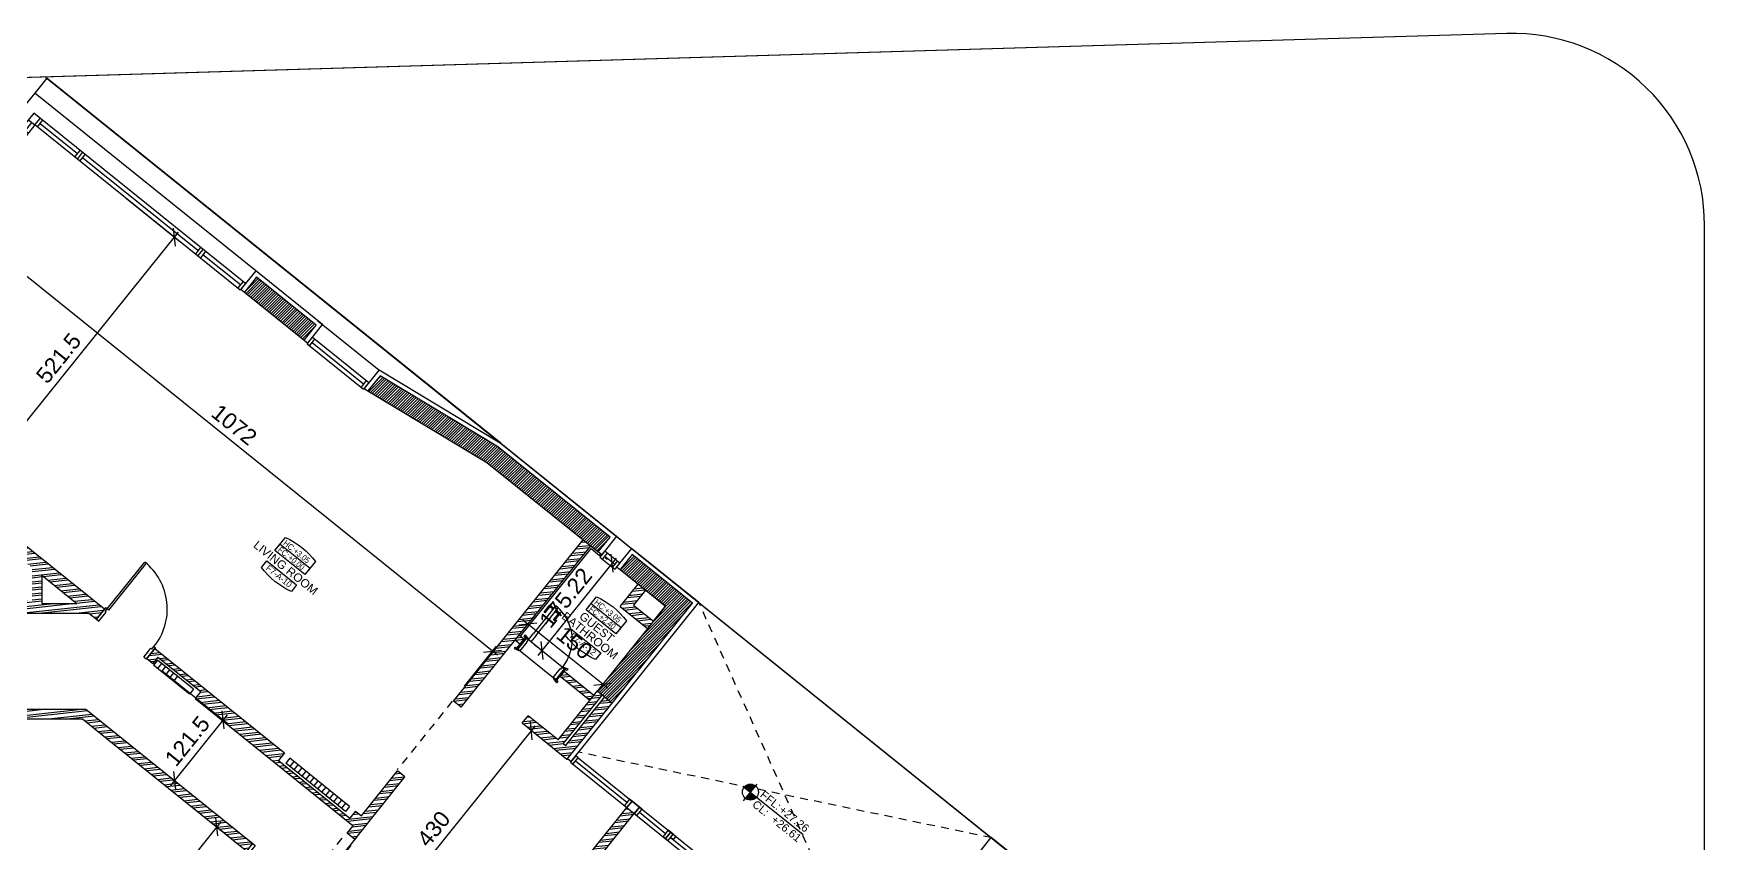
# Model space of a CAD drawing. Header units: metres. Extents: x 0 to 44.4, y -5.9 to 58.5.
# Drawn here: x 15.81 to 41.91, y 45.8 to 58.45 of the extents above; entities that cross this region are included whole.
import ezdxf
from ezdxf.enums import TextEntityAlignment as Align

# ---------------------------------------------------------------- set-up
doc = ezdxf.new("R2010")
doc.units = ezdxf.units.M
doc.header["$MEASUREMENT"] = 0
doc.header["$PDMODE"] = 3
doc.header["$PDSIZE"] = 0.3
doc.linetypes.add('HIDDEN2', pattern=[0.1875, 0.125, -0.0625])
doc.layers.get('0').update_dxf_attribs({"linetype": 'CONTINUOUS'})
doc.layers.get('DEFPOINTS').update_dxf_attribs({"linetype": 'CONTINUOUS'})
for name, color, linetype in [('04', 4, 'CONTINUOUS'), ('A-ALU', 9, 'CONTINUOUS'), ('A-ANNO-IDTAG', 7, 'CONTINUOUS'), ('A-ANNO-LEVL', 3, 'CONTINUOUS'), ('a-dim', 3, 'CONTINUOUS'), ('A-DOORS', 1, 'CONTINUOUS'), ('A-HATCH-CONC', 8, 'CONTINUOUS'), ('A-HATCH-WALL', 8, 'CONTINUOUS'), ('A-PORTE', 1, 'CONTINUOUS'), ('A-PROJ1H', 8, 'HIDDEN2'), ('A-PROJECTION', 8, 'CONTINUOUS'), ('A-REVETEMENT', 1, 'CONTINUOUS'), ('A-SECT-TILE', 12, 'CONTINUOUS'), ('A-WALL', 4, 'CONTINUOUS'), ('Parcelle$0$N-PLOT', 5, 'CONTINUOUS'), ('S-2ND-3RD-4-5-6TH$0$N-PLOT', 5, 'CONTINUOUS'), ('S-7TH$0$A-SHAFT 7-8', 8, 'CONTINUOUS'), ('S-7TH$0$A-STR 7-8TH', 2, 'CONTINUOUS'), ('S-7TH$0$N-PLOT', 5, 'CONTINUOUS')]:
    doc.layers.add(name, color=color, linetype=linetype)
doc.styles.add('A100-STEXT', font='ARIAL.TTF', dxfattribs={"height": 0.25})
doc.styles.add('BLOCK', font='ARIAL.TTF', dxfattribs={"width": 0.8, "height": 0.25})
doc.dimstyles.new('dim-law', dxfattribs={"dimtxt": 0.25, "dimasz": 0.2, "dimexe": 0.1, "dimexo": 0.3, "dimgap": 0.1, "dimtad": 1, "dimlfac": 100, "dimdsep": 46, "dimtxsty": 'A100-STEXT', "dimblk1": 'OBLIQUE', "dimblk2": 'OBLIQUE', "dimsah": 1, "dimcen": -0.05, "dimdle": 0.1, "dimclrd": 15, "dimclre": 15, "dimclrt": 256, "dimadec": 0, "dimazin": 0, "dimtfac": 0.28, "dimtix": 1, "dimtmove": 2, "dimatfit": 3, "dimldrblk": 'OBLIQUE', "dimfxl": 0, "dimtolj": 1, "dimarcsym": 0})
pattern_1 = [(6.1937, (20.52965, 44.18195), (-0.0101147, 0.09320276), []), (6.1937, (20.56409, 44.15425), (-0.0101147, 0.09320276), [])]

# ---------------------------------------------------------------- blocks, each defined once
blk = doc.blocks.new('LVTAG_P')
for p, q in [((-0.00301, 0), (0.02113, 0)), ((0, 0.00314), (0, -0.00353))]:
    blk.add_line(p, q)
at = {"const_width": 0.0025}
for points in [[(0, 0.00125, 0.414214), (-0.00125, 0, 1)], [(0, -0.00125, 0.414214), (0.00125, 0, 1)]]:
    blk.add_lwpolyline(points, format="xyb", dxfattribs=at)
blk.add_circle((0, 0), 0.0025)
at = {"style": 'BLOCK'}
for s, p in [('FFL:', (0.00297, 0.00076)), ('CL:', (0.00294, -0.00312))]:
    blk.add_text(s, height=0.0025, dxfattribs=at).set_placement(p)
for p in [(0.01054, 0.00076), (0.01054, -0.00313)]:
    blk.add_attdef('+00.00', p, '', height=0.0025, dxfattribs=at)
blk = doc.blocks.new('IDTAG')
at = {"color": 7}
blk.add_line((-0.008, -0.0055), (0.008, -0.0055), dxfattribs=at)
for points in [[(-0.008, 0), (-0.008, 0.007, -0.128676), (0.008, 0.007), (0.008, 0)], [(0.008, -0.0055), (0.008, -0.009, -0.128676), (-0.008, -0.009), (-0.008, -0.0055)]]:
    blk.add_lwpolyline(points, format="xyb", dxfattribs=at)
blk.add_lwpolyline([(-0.008, 0.0035), (0.008, 0.0035), (0.008, 0), (-0.008, 0)], close=True, dxfattribs=at)
at = {"color": 7, "style": 'BLOCK', "width": 0.8}
for s, p in [('FC:', (-0.00719, 0.0005)), ('HC:', (-0.00716, 0.00404))]:
    blk.add_text(s, height=0.0025, dxfattribs=at).set_placement(p)
for p in [(-0.00181, 0.00405), (-0.00181, 0.00049)]:
    blk.add_attdef('+0.000', p, '', height=0.0025, dxfattribs=at)
at = {"color": 7, "style": 'BLOCK'}
for tag, height, p in [('NAME', 0.0035, (0, -0.00275)), ('ROOM', 0.0025, (0, -0.00725))]:
    blk.add_attdef(tag, text='', height=height, dxfattribs=at).set_placement(p, align=Align.MIDDLE)
blk = doc.blocks.new('IDTAG_2')
at = {"color": 7}
blk.add_line((-0.4, -0.141), (0.4, -0.141), dxfattribs=at)
for points in [[(-0.4, 0.366), (-0.4, 0.716, -0.128676), (0.4, 0.716), (0.4, 0.366)], [(0.4, -0.141), (0.4, -0.316, -0.128676), (-0.4, -0.316), (-0.4, -0.141)]]:
    blk.add_lwpolyline(points, format="xyb", dxfattribs=at)
blk.add_lwpolyline([(-0.4, 0.541), (0.4, 0.541), (0.4, 0.366), (-0.4, 0.366)], close=True, dxfattribs=at)
at = {"color": 7, "style": 'BLOCK', "width": 0.8}
for s, p in [('FC:', (-0.36, 0.391)), ('HC:', (-0.358, 0.568))]:
    blk.add_text(s, height=0.125, dxfattribs=at).set_placement(p)
for p in [(-0.09, 0.568), (-0.09, 0.39)]:
    blk.add_attdef('+0.000', p, '', height=0.125, dxfattribs=at)
at = {"color": 7, "style": 'BLOCK'}
for tag, height, p in [('NAME', 0.175, (0, 0.228)), ('NAME', 0.175, (0, 0)), ('ROOM', 0.125, (0, -0.228))]:
    blk.add_attdef(tag, text='', height=height, dxfattribs=at).set_placement(p, align=Align.MIDDLE)
blk = doc.blocks.new('A$C27EE2B71')
at = {"layer": 'A-ALU'}
for p, q in [((15.596, 56.94), (15.697, 56.858)), ((15.627, 56.979), (15.729, 56.897)), ((15.731, 57.107), (15.832, 57.026)), ((15.871, 56.995), (15.952, 57.096)), ((16.455, 56.525), (16.537, 56.626)), ((16.494, 56.493), (16.576, 56.595)), ((16.533, 56.462), (16.615, 56.563)), ((18.419, 55.113), (18.337, 55.011)), ((18.376, 54.98), (18.458, 55.081)), ((18.497, 55.05), (18.415, 54.949)), ((19.081, 54.58), (19, 54.479)), ((19.12, 54.548), (19.039, 54.447)), ((37.152, 40.047), (37.071, 39.946)), ((37.191, 40.015), (37.11, 39.914)), ((37.776, 39.545), (37.694, 39.444)), ((37.733, 39.413), (37.815, 39.514)), ((37.854, 39.483), (37.772, 39.382)), ((39.576, 37.931), (39.658, 38.032)), ((39.615, 37.899), (39.697, 38.001)), ((39.654, 37.868), (39.736, 37.969)), ((40.239, 37.398), (40.32, 37.499)), ((40.379, 37.285), (40.278, 37.367)), ((40.276, 37.157), (40.174, 37.238))]:
    blk.add_line(p, q, dxfattribs=at)
for points in [[(19.12, 54.548), (15.812, 57.209), (15.596, 56.94)], [(15.781, 57.067), (15.678, 56.938)], [(19.039, 54.447), (15.832, 57.026), (15.697, 56.858)], [(15.832, 57.026), (15.913, 57.127)], [(16.496, 56.575), (15.912, 57.045)], [(18.378, 55.062), (16.574, 56.513)], [(19.04, 54.529), (18.456, 54.999)], [(37.071, 39.946), (40.278, 37.367), (40.143, 37.199)], [(37.151, 39.965), (37.735, 39.495)], [(37.152, 40.047), (40.46, 37.386), (40.244, 37.118), (40.143, 37.199)], [(37.813, 39.432), (39.617, 37.981)], [(39.695, 37.919), (40.279, 37.449)], [(40.328, 37.326), (40.225, 37.197)], [(40.278, 37.367), (40.359, 37.468)]]:
    blk.add_lwpolyline(points, dxfattribs=at)
blk = doc.blocks.new('A$C087916A9')
at = {"layer": 'A-ALU'}
for p, q in [((20.083, 53.607), (20.164, 53.709)), ((20.122, 53.576), (20.203, 53.677)), ((24.733, 50.374), (24.652, 50.273)), ((24.733, 50.374), (24.967, 50.186)), ((24.652, 50.273), (24.886, 50.085)), ((24.772, 50.343), (24.691, 50.242)), ((24.732, 50.292), (24.887, 50.167)), ((24.928, 50.218), (24.847, 50.116)), ((24.967, 50.186), (24.886, 50.085)), ((24.195, 47.073), (28.762, 43.4)), ((24.275, 47.092), (25.078, 46.447)), ((24.316, 47.143), (28.804, 43.533)), ((25.273, 46.29), (25.682, 45.961)), ((25.76, 45.898), (26.5, 45.303))]:
    blk.add_line(p, q, dxfattribs=at)
for points in [[(20.083, 53.607), (20.963, 52.899)], [(20.163, 53.627), (20.965, 52.981)], [(20.164, 53.709), (21.045, 53.001)], [(21.006, 53.032), (20.924, 52.931)], [(21.045, 53.001), (20.963, 52.899)], [(25.8, 45.949), (25.839, 45.918), (25.799, 45.867), (25.76, 45.898), (25.8, 45.949)]]:
    blk.add_lwpolyline(points, dxfattribs=at)
for points in [[(24.195, 47.073), (24.234, 47.041), (24.316, 47.143), (24.277, 47.174)], [(25.037, 46.396), (25.076, 46.365), (25.157, 46.466), (25.119, 46.497)], [(25.193, 46.271), (25.232, 46.239), (25.313, 46.341), (25.274, 46.372)], [(25.641, 45.91), (25.68, 45.879), (25.761, 45.98), (25.722, 46.012)], [(25.68, 45.879), (25.719, 45.848), (25.8, 45.949), (25.761, 45.98)]]:
    blk.add_lwpolyline(points, close=True, dxfattribs=at)
blk.add_blockref('A$C27EE2B71', (0, 0), dxfattribs=at)
blk = doc.blocks.new('P100E23D')
at = {"layer": 'A-PORTE'}
for p, q in [((0, 0), (0, -0.05)), ((0.23, 0), (0, 0)), ((0.23, -0.03), (0.23, 0)), ((0, -0.05), (0.18, -0.05)), ((0.18, -0.03), (0.23, -0.03)), ((0.18, -0.05), (0.18, -0.03)), ((0.23, -0.06), (0.23, -0.02)), ((0.23, -0.03), (1.17, -0.03)), ((1.17, -0.06), (0.23, -0.06)), ((0, -1), (0, -0.95)), ((0, -0.95), (0.18, -0.95)), ((0.23, -1), (0, -1)), ((0.18, -0.95), (0.18, -0.97)), ((0.18, -0.97), (0.23, -0.97)), ((0.23, -0.97), (0.23, -1))]:
    blk.add_line(p, q, dxfattribs=at)
blk.add_arc((0.23, -0.03), 0.94, 270, 0, dxfattribs=at)
blk = doc.blocks.new('A$C3DEF75EA')
at = {"layer": 'A-DOORS'}
for p, q in [((-0.167, 0.63), (-0.193, 0.63)), ((-0.193, 0.625), (-0.193, 0.63)), ((-0.193, 0.61), (-0.193, 0.615)), ((-0.167, 0.61), (-0.193, 0.61)), ((-0.19, 0.63), (-0.19, 0.644)), ((-0.19, 0.49), (-0.19, 0.61)), ((-0.17, 0.645), (-0.189, 0.645)), ((-0.17, 0.63), (-0.17, 0.644)), ((-0.17, 0.49), (-0.17, 0.61)), ((-0.167, 0.627), (-0.167, 0.63)), ((-0.12, 0.627), (-0.167, 0.627)), ((-0.167, 0.61), (-0.167, 0.612)), ((-0.12, 0.612), (-0.167, 0.612)), ((-0.12, 0.602), (-0.12, 0.638)), ((-0.11, 0.64), (-0.118, 0.64)), ((-0.11, 0.6), (-0.118, 0.6)), ((-0.11, 0.68), (-0.06, 0.68)), ((-0.11, 0.56), (-0.11, 0.68)), ((-0.11, 0.6), (-0.11, 0.64)), ((-0.11, 0.12), (-0.11, 0.56)), ((-0.06, 0.68), (-0.06, 0.56)), ((-0.06, 0.64), (-0.052, 0.64)), ((-0.06, 0.6), (-0.06, 0.64)), ((-0.06, 0.6), (-0.052, 0.6)), ((-0.06, 0.56), (-0.06, 0.12)), ((-0.05, 0.602), (-0.05, 0.638)), ((-0.05, 0.627), (-0.003, 0.627)), ((-0.05, 0.612), (-0.003, 0.612)), ((-0.003, 0.63), (0.023, 0.63)), ((-0.003, 0.627), (-0.003, 0.63)), ((-0.003, 0.61), (-0.003, 0.612)), ((-0.003, 0.61), (0.023, 0.61)), ((0, 0.645), (0.019, 0.645)), ((0, 0.63), (0, 0.644)), ((0, 0.49), (0, 0.61)), ((0.02, 0.63), (0.02, 0.644)), ((0.02, 0.49), (0.02, 0.61)), ((0.023, 0.625), (0.023, 0.63)), ((0.023, 0.61), (0.023, 0.615)), ((-0.17, 0.49), (-0.189, 0.49)), ((-0.11, 0.483), (-0.11, 0.36)), ((-0.06, 0.483), (-0.06, 0.36)), ((0, 0.49), (0.019, 0.49)), ((-0.809, 0), (-0.781, 0.009)), ((-0.809, 0.009), (-0.781, 0)), ((-0.11, 0.12), (-0.11, 0)), ((-0.06, 0), (-0.06, 0.12)), ((0.009, 0), (-0.019, 0.009)), ((0.009, 0.009), (-0.019, 0)), ((-0.809, -0.215), (-0.781, -0.224)), ((-0.809, -0.224), (-0.781, -0.215)), ((-0.11, 0), (-0.06, 0)), ((0.009, -0.215), (-0.019, -0.224)), ((0.009, -0.224), (-0.019, -0.215))]:
    blk.add_line(p, q, dxfattribs=at)
at = {"layer": 'A-DOORS', "color": 8}
for p, q in [((-0.74, 0), (-0.06, 0)), ((-0.07, -0.215), (-0.73, -0.215))]:
    blk.add_line(p, q, dxfattribs=at)
at = {"layer": 'A-DOORS'}
for points in [[(-0.81, 0), (-0.825, 0), (-0.825, 0.01), (-0.83, 0.01), (-0.83, 0.03), (-0.752, 0.01, -0.381769), (-0.75, 0.008), (-0.75, 0), (-0.78, 0), (-0.78, 0.01), (-0.81, 0.01), (-0.81, 0)], [(0.01, 0), (0.025, 0), (0.025, 0.01), (0.03, 0.01), (0.03, 0.03), (-0.048, 0.01, 0.381769), (-0.05, 0.008), (-0.05, 0), (-0.02, 0), (-0.02, 0.01), (0.01, 0.01), (0.01, 0)], [(-0.81, -0.215), (-0.825, -0.215), (-0.825, -0.225), (-0.83, -0.225), (-0.83, -0.245), (-0.752, -0.225, 0.381769), (-0.75, -0.223), (-0.75, -0.215), (-0.78, -0.215), (-0.78, -0.225), (-0.81, -0.225), (-0.81, -0.215)], [(0.01, -0.215), (0.025, -0.215), (0.025, -0.225), (0.03, -0.225), (0.03, -0.245), (-0.048, -0.225, -0.381769), (-0.05, -0.223), (-0.05, -0.215), (-0.02, -0.215), (-0.02, -0.225), (0.01, -0.225), (0.01, -0.215)]]:
    blk.add_lwpolyline(points, format="xyb", dxfattribs=at)
for points in [[(-0.809, 0), (-0.781, 0), (-0.781, 0.009), (-0.809, 0.009)], [(0.009, 0), (-0.019, 0), (-0.019, 0.009), (0.009, 0.009)], [(-0.809, -0.215), (-0.781, -0.215), (-0.781, -0.224), (-0.809, -0.224)], [(0.009, -0.215), (-0.019, -0.215), (-0.019, -0.224), (0.009, -0.224)]]:
    blk.add_lwpolyline(points, close=True, dxfattribs=at)
for points in [[(-0.8, -0.215), (-0.8, 0), (-0.78, 0), (-0.78, -0.215), (-0.8, -0.215)], [(-0.73, -0.04), (-0.74, -0.04), (-0.74, 0), (-0.78, 0)], [(-0.78, 0), (-0.78, -0.215), (-0.73, -0.215), (-0.73, -0.04)], [(0, -0.215), (0, 0), (-0.02, 0), (-0.02, -0.215), (0, -0.215)], [(-0.07, -0.04), (-0.06, -0.04), (-0.06, 0), (-0.02, 0)], [(-0.02, 0), (-0.02, -0.215), (-0.07, -0.215), (-0.07, -0.04)]]:
    blk.add_lwpolyline(points, dxfattribs=at)
blk.add_arc((-0.06, 0), 0.68, 90.0254, 179.9746, dxfattribs=at)
for centre, major_axis, start_param, end_param in [((-0.201, 0.62), (0.00642, 0.00642), 4.914874, 6.080701), ((-0.189, 0.644), (-0.000354, 0.000354), -0.785398, 0.785398), ((-0.17, 0.644), (0.000354, 0.000354), 5.497787, 7.068583), ((-0.149, 0.62), (0.0138, 0.0138), 1.961403, 2.750986), ((-0.118, 0.638), (-0.00141, 0.00141), -0.785398, 0.785398), ((-0.118, 0.602), (0.00141, 0.00141), 2.356194, 3.926991), ((-0.052, 0.638), (0.00141, 0.00141), 5.497787, 7.068583), ((-0.052, 0.602), (-0.00141, 0.00141), 2.356194, 3.926991), ((-0.021, 0.62), (0.0138, 0.0138), 5.102996, 5.892578), ((0, 0.644), (-0.000354, 0.000354), -0.785398, 0.785398), ((0.019, 0.644), (0.000354, 0.000354), 5.497787, 7.068583), ((0.031, 0.62), (0.00642, 0.00642), 1.773281, 2.939108), ((-0.189, 0.49), (0.000354, 0.000354), 2.356194, 3.926991), ((-0.17, 0.49), (-0.000354, 0.000354), 2.356194, 3.926991), ((0, 0.49), (0.000354, 0.000354), 2.356194, 3.926991), ((0.019, 0.49), (-0.000354, 0.000354), 2.356194, 3.926991)]:
    blk.add_ellipse(centre, major_axis=major_axis, ratio=1, start_param=start_param, end_param=end_param, dxfattribs=at)
blk = doc.blocks.new('P90E19D')
at = {"layer": 'A-PORTE'}
for p, q in [((0, 0), (0.05, 0)), ((0, -0.19), (0, 0)), ((0.03, -0.19), (0, -0.19)), ((0.06, -0.19), (0.02, -0.19)), ((0.03, -0.14), (0.03, -0.19)), ((0.05, -0.14), (0.03, -0.14)), ((0.03, -0.19), (0.03, -1.04)), ((0.05, 0), (0.05, -0.14)), ((0.06, -1.039), (0.06, -0.19)), ((0.9, 0), (0.85, 0)), ((0.85, 0), (0.85, -0.14)), ((0.85, -0.14), (0.87, -0.14)), ((0.87, -0.14), (0.87, -0.19)), ((0.87, -0.19), (0.9, -0.19)), ((0.9, -0.19), (0.9, 0))]:
    blk.add_line(p, q, dxfattribs=at)
blk.add_arc((0.02, -0.19), 0.85, 270.6741, 360, dxfattribs=at)
blk = doc.blocks.new('_OBLIQUE')
at = {"color": 0, "linetype": 'ByBlock'}
blk.add_line((-0.5, -0.5), (0.5, 0.5), dxfattribs=at)
blk = doc.blocks.new('*D1037')
at = {"layer": 'a-dim', "color": 15, "lineweight": -2}
for p, q in [((20.858, 45.907), (20.486, 45.444)), ((22.953, 43.589), (20.471, 45.585)), ((23.184, 44.036), (22.812, 43.573))]:
    blk.add_line(p, q, dxfattribs=at)
at = {"layer": 'DEFPOINTS', "color": 0}
for p in [(21.046, 46.141), (20.549, 45.522), (23.372, 44.27)]:
    blk.add_point(p, dxfattribs=at)
at = {"layer": 'a-dim', "color": 15, "lineweight": -2, "xscale": 0.2, "yscale": 0.2, "zscale": 0.2}
for p, rotation in [((20.549, 45.522), 141.1937093703046), ((22.875, 43.651), 321.1937093703047)]:
    blk.add_blockref('_OBLIQUE', p, dxfattribs=dict(at, rotation=rotation))
at = {"layer": 'a-dim', "insert": (21.854, 44.764), "char_height": 0.25, "attachment_point": 5, "rotation": 321.1937, "style": 'A100-STEXT'}
blk.add_mtext('\\A1;298.5', dxfattribs=at)
blk = doc.blocks.new('*D1038')
at = {"layer": 'a-dim', "color": 15, "lineweight": -2}
for p, q in [((23.646, 47.643), (20.826, 44.136)), ((23.673, 47.493), (23.662, 47.502)), ((20.979, 44.142), (20.967, 44.151))]:
    blk.add_line(p, q, dxfattribs=at)
at = {"layer": 'DEFPOINTS', "color": 0}
for p in [(23.44, 47.681), (20.745, 44.33), (20.889, 44.214)]:
    blk.add_point(p, dxfattribs=at)
at = {"layer": 'a-dim', "color": 15, "lineweight": -2, "xscale": 0.2, "yscale": 0.2, "zscale": 0.2}
for p, rotation in [((23.584, 47.565), 51.19368577518379), ((20.889, 44.214), 231.1936857751838)]:
    blk.add_blockref('_OBLIQUE', p, dxfattribs=dict(at, rotation=rotation))
at = {"layer": 'a-dim', "insert": (22.059, 46.032), "char_height": 0.25, "attachment_point": 5, "rotation": 51.1937, "style": 'A100-STEXT'}
blk.add_mtext('\\A1;430', dxfattribs=at)
blk = doc.blocks.new('*D1039')
at = {"layer": 'a-dim', "color": 15, "lineweight": -2}
for p, q in [((14.184, 54.977), (14.687, 55.602)), ((23.056, 48.743), (14.546, 55.587)), ((22.538, 48.258), (23.04, 48.884))]:
    blk.add_line(p, q, dxfattribs=at)
at = {"layer": 'DEFPOINTS', "color": 0}
for p in [(14.624, 55.524), (13.996, 54.743), (22.35, 48.025)]:
    blk.add_point(p, dxfattribs=at)
at = {"layer": 'a-dim', "color": 15, "lineweight": -2, "xscale": 0.2, "yscale": 0.2, "zscale": 0.2}
for p, rotation in [((14.624, 55.524), 141.193709368005), ((22.978, 48.806), 321.1937093680051)]:
    blk.add_blockref('_OBLIQUE', p, dxfattribs=dict(at, rotation=rotation))
at = {"layer": 'a-dim', "insert": (18.944, 52.342), "char_height": 0.25, "attachment_point": 5, "rotation": 321.1937, "style": 'A100-STEXT'}
blk.add_mtext('\\A1;1072', dxfattribs=at)
blk = doc.blocks.new('*D1040')
at = {"layer": 'a-dim', "color": 15, "lineweight": -2}
for p, q in [((17.262, 55.876), (18.09, 55.21)), ((14.682, 51.131), (18.075, 55.35)), ((13.994, 51.812), (14.822, 51.146))]:
    blk.add_line(p, q, dxfattribs=at)
at = {"layer": 'DEFPOINTS', "color": 0}
for p in [(17.028, 56.064), (18.012, 55.272), (13.76, 52)]:
    blk.add_point(p, dxfattribs=at)
at = {"layer": 'a-dim', "color": 15, "lineweight": -2, "xscale": 0.2, "yscale": 0.2, "zscale": 0.2}
for p, rotation in [((18.012, 55.272), 51.19370936274749), ((14.744, 51.209), 231.1937093627475)]:
    blk.add_blockref('_OBLIQUE', p, dxfattribs=dict(at, rotation=rotation))
at = {"layer": 'a-dim', "insert": (16.201, 53.383), "char_height": 0.25, "attachment_point": 5, "rotation": 51.1937, "style": 'A100-STEXT'}
blk.add_mtext('\\A1;521.5', dxfattribs=at)
blk = doc.blocks.new('*D1060')
at = {"layer": 'a-dim', "color": 15, "lineweight": -2}
for p, q in [((18.735, 46.139), (16.269, 43.072)), ((18.906, 45.873), (18.594, 46.123)), ((16.565, 42.962), (16.254, 43.213))]:
    blk.add_line(p, q, dxfattribs=at)
at = {"layer": 'DEFPOINTS', "color": 0}
for p in [(19.14, 45.685), (16.332, 43.15), (16.799, 42.774)]:
    blk.add_point(p, dxfattribs=at)
at = {"layer": 'a-dim', "color": 15, "lineweight": -2, "xscale": 0.2, "yscale": 0.2, "zscale": 0.2}
for p, rotation in [((18.672, 46.061), 51.19370937274171), ((16.332, 43.15), 231.1937093727417)]:
    blk.add_blockref('_OBLIQUE', p, dxfattribs=dict(at, rotation=rotation))
at = {"layer": 'a-dim', "insert": (17.324, 44.748), "char_height": 0.25, "attachment_point": 5, "rotation": 51.1937, "style": 'A100-STEXT'}
blk.add_mtext('\\A1;373.5', dxfattribs=at)
blk = doc.blocks.new('*D1061')
at = {"layer": 'a-dim', "color": 15, "lineweight": -2}
for p, q in [((17.813, 48.503), (18.848, 47.671)), ((18.833, 47.811), (17.946, 46.709)), ((17.052, 47.556), (18.087, 46.724))]:
    blk.add_line(p, q, dxfattribs=at)
at = {"layer": 'DEFPOINTS', "color": 0}
for p in [(17.579, 48.691), (16.818, 47.744), (18.009, 46.787)]:
    blk.add_point(p, dxfattribs=at)
at = {"layer": 'a-dim', "color": 15, "lineweight": -2, "xscale": 0.2, "yscale": 0.2, "zscale": 0.2}
for p, rotation in [((18.77, 47.734), 51.19370936543212), ((18.009, 46.787), 231.1937093654321)]:
    blk.add_blockref('_OBLIQUE', p, dxfattribs=dict(at, rotation=rotation))
at = {"layer": 'a-dim', "insert": (18.212, 47.403), "char_height": 0.25, "attachment_point": 5, "rotation": 51.1937, "style": 'A100-STEXT'}
blk.add_mtext('\\A1;121.5', dxfattribs=at)
blk = doc.blocks.new('*D1063')
at = {"layer": 'a-dim', "color": 15, "lineweight": -2}
for p, q in [((23.634, 49.359), (23.593, 49.307)), ((24.777, 48.227), (23.452, 49.292)), ((24.803, 48.419), (24.762, 48.367))]:
    blk.add_line(p, q, dxfattribs=at)
at = {"layer": 'DEFPOINTS', "color": 0}
for p in [(23.446, 49.125), (23.53, 49.23), (24.615, 48.185)]:
    blk.add_point(p, dxfattribs=at)
at = {"layer": 'a-dim', "color": 15, "lineweight": -2, "xscale": 0.2, "yscale": 0.2, "zscale": 0.2}
for p, rotation in [((23.53, 49.23), 141.1937093654656), ((24.699, 48.29), 321.1937093654656)]:
    blk.add_blockref('_OBLIQUE', p, dxfattribs=dict(at, rotation=rotation))
at = {"layer": 'a-dim', "insert": (24.257, 48.937), "char_height": 0.25, "attachment_point": 5, "rotation": 321.1937, "style": 'A100-STEXT'}
blk.add_mtext('\\A1;150', dxfattribs=at)
blk = doc.blocks.new('*D1064')
at = {"layer": 'a-dim', "color": 15, "lineweight": -2}
for p, q in [((24.91, 50.258), (23.686, 48.737)), ((24.738, 50.268), (24.769, 50.243)), ((23.64, 48.903), (23.671, 48.878))]:
    blk.add_line(p, q, dxfattribs=at)
at = {"layer": 'DEFPOINTS', "color": 0}
for p in [(24.971, 50.08), (23.749, 48.815), (23.873, 48.715)]:
    blk.add_point(p, dxfattribs=at)
at = {"layer": 'a-dim', "color": 15, "lineweight": -2, "xscale": 0.2, "yscale": 0.2, "zscale": 0.2}
for p, rotation in [((24.847, 50.18), 51.19370937127231), ((23.749, 48.815), 231.1937093712723)]:
    blk.add_blockref('_OBLIQUE', p, dxfattribs=dict(at, rotation=rotation))
at = {"layer": 'a-dim', "insert": (24.121, 49.64), "char_height": 0.25, "attachment_point": 5, "rotation": 51.1937, "style": 'A100-STEXT'}
blk.add_mtext('\\A1;175.22', dxfattribs=at)

msp = doc.modelspace()

# ---------------------------------------------------------------- hatches: boundary and pattern name
at = {"layer": 'A-HATCH-CONC', "ltscale": 4}
h = msp.add_hatch(dxfattribs=at)
h.set_pattern_fill('ANSI31', color=256, scale=0.25, style=0)
h.paths.add_polyline_path([(19.29062, 54.64879), (19.10261, 54.41501), (20.03774, 53.66299), (20.22574, 53.89677)])
h = msp.add_hatch(dxfattribs=at)
h.set_pattern_fill('ANSI31', color=256, scale=0.25, style=0)
h.paths.add_polyline_path([(23.06697, 51.99683), (21.22099, 53.10781), (21.03165, 52.87237), (22.89113, 51.75326), (24.62861, 50.35597), (24.81662, 50.58975)])
h = msp.add_hatch(dxfattribs=at)
h.set_pattern_fill('ANSI31', color=256, scale=0.25, style=0)
h.paths.add_polyline_path([(26.10242, 49.55572), (25.1595, 50.31401), (24.97149, 50.08023), (25.68063, 49.50994), (25.49262, 49.27616), (24.61526, 48.18518), (24.84904, 47.99718)])
at = {"layer": 'A-HATCH-WALL'}
h = msp.add_hatch(dxfattribs=at)
h.set_pattern_fill('ANSI32', color=256, scale=0.25, style=0)
h.set_pattern_definition(pattern_1)
h.paths.add_polyline_path([(19.23364, 45.80167), (16.62443, 47.9), (15.41728, 47.9), (15.37837, 47.9), (15.37837, 47.75), (15.43621, 47.75), (16.5716, 47.75), (16.95769, 47.43951), (19.13964, 45.68478)])
h.paths.add_polyline_path([(16.91601, 49.46207), (13.75997, 52.00016), (13.67223, 51.89107), (12.55787, 52.78723), (12.64561, 52.89633), (12.5521, 52.97153), (12.65237, 53.09621), (12.41859, 53.28422), (12.27044, 53.1), (11.9089, 53.1), (11.9089, 51.205), (12.0589, 51.205), (12.0589, 52.03389), (13.3989, 52.03389), (15.78753, 50.11294), (15.78753, 49.6), (14.20753, 49.6), (14.20753, 50.275), (14.08753, 50.275), (14.08753, 49.6), (12.0589, 49.6), (12.0589, 50.405), (11.9089, 50.405), (11.9089, 49.55), (9.97837, 49.55), (9.97837, 51.75), (10.57837, 51.75), (10.57837, 51.9), (9.82837, 51.9), (9.82837, 49.55), (9.67837, 49.55), (9.67837, 49.4), (14.22837, 49.4), (14.22837, 49.1), (14.37837, 49.1), (14.37837, 49.4), (16.67405, 49.4), (16.79068, 49.30624)])
h.paths.add_polyline_path([(16.48753, 49.55), (15.93753, 49.55), (15.93753, 49.99231)], flags=16)
h.paths.add_polyline_path([(13.21237, 52.18389), (12.0589, 52.18389), (12.0589, 52.9), (12.30208, 52.9), (12.44147, 53.07333), (12.48044, 53.04199), (12.34883, 52.87835)], flags=16)
h = msp.add_hatch(dxfattribs=at)
h.set_pattern_fill('ANSI32', color=256, scale=0.25, style=0)
h.set_pattern_definition(pattern_1)
h.paths.add_polyline_path([(22.67959, 42.4273), (22.5627, 42.52131), (22.35589, 42.26415), (22.35589, 42.26415), (22.27514, 42.16374), (22.39203, 42.06973)])
h.paths.add_polyline_path([(22.69213, 42.44289), (22.57523, 42.53689), (22.5627, 42.52131), (22.67959, 42.4273)])
h.paths.add_polyline_path([(22.39203, 42.06973), (22.27514, 42.16374), (22.23713, 42.11646), (22.35402, 42.02246)])
h.paths.add_polyline_path([(22.78613, 42.55978), (22.43546, 42.84179), (23.50083, 44.16655), (23.38394, 44.26055), (22.38124, 43.01372), (22.22456, 42.8189), (22.22456, 42.8189), (22.57523, 42.53689), (22.69213, 42.44289)])
h.paths.add_polyline_path([(22.38124, 43.01372), (22.28772, 43.08892), (22.19999, 42.97982), (21.80291, 43.29915), (21.73397, 43.21343), (22.22456, 42.8189)])
h.paths.add_polyline_path([(21.60976, 43.63414), (20.04343, 44.89379), (20.26277, 45.16653), (20.14588, 45.26053), (20.05188, 45.14364), (19.93499, 45.23765), (19.84098, 45.12076), (19.95787, 45.02675), (19.7072, 44.71505), (19.82409, 44.62104), (19.88676, 44.69897), (21.17255, 43.66493), (20.53049, 42.86655), (20.61968, 42.7381), (21.28944, 43.57093), (21.73397, 43.21343), (21.80291, 43.29915), (21.52202, 43.52504)])
h.paths.add_polyline_path([(20.61968, 42.7381), (20.53049, 42.86655), (20.01318, 42.22328), (20.13007, 42.12928), (20.34941, 42.40202), (20.42774, 42.49943)])
h.paths.add_polyline_path([(19.26007, 43.9197), (19.14318, 44.0137), (18.61049, 43.35132), (18.72738, 43.25732)])
h.paths.add_polyline_path([(21.79, 41.32112), (21.67311, 41.41512), (21.41586, 41.09524), (21.53275, 41.00124)])
h.paths.add_polyline_path([(25.19289, 46.27057), (25.076, 46.36458), (24.01063, 45.03982), (24.12752, 44.94581)])
h.paths.add_polyline_path([(24.84904, 47.99718), (24.73215, 48.09118), (24.11799, 47.3275), (24.07903, 47.35883), (24.69318, 48.12252), (24.61526, 48.18518), (24.0011, 47.4215), (23.53354, 47.79751), (23.43954, 47.68062), (24.14088, 47.1166)])
h.paths.add_polyline_path([(25.49262, 49.27616), (25.18091, 49.52684), (25.36892, 49.76062), (25.25203, 49.85462), (24.97002, 49.50395), (25.39862, 49.15927)])
h.paths.add_polyline_path([(24.51172, 50.44998), (24.39483, 50.54398), (22.37063, 48.02694), (22.48752, 47.93294), (22.73819, 48.24464), (22.8322, 48.36153)])
h = msp.add_hatch(dxfattribs=at)
h.set_pattern_fill('ANSI32', color=256, scale=0.25, style=0)
h.set_pattern_definition(pattern_1)
h.paths.add_polyline_path([(19.73079, 47.2177), (17.70469, 48.84709), (17.57935, 48.69124), (17.67287, 48.61603), (17.75119, 48.71342), (18.42136, 48.17447), (18.33362, 48.06537), (20.8039, 46.07877), (20.7099, 45.96188), (20.82679, 45.86787), (21.61015, 46.84196), (21.49326, 46.93596), (20.92924, 46.23462), (20.83573, 46.30982), (20.74799, 46.20073), (19.63364, 47.09689)])
h = msp.add_hatch(dxfattribs=at)
h.set_pattern_fill('ANSI32', color=256, scale=0.25, style=0)
h.set_pattern_definition(pattern_1)
h.paths.add_polyline_path([(24.56219, 48.1192), (24.09463, 48.49522), (24.03196, 48.41729), (24.49953, 48.04128)])
h.paths.add_polyline_path([(23.47122, 48.99657), (23.39329, 49.05924), (23.33062, 48.98131), (23.40855, 48.91864)])

# ---------------------------------------------------------------- linework, layer by layer
at = {"layer": '04', "color": 11}
for p, q in [((17.7456, 48.66658), (17.68293, 48.58866)), ((18.244, 48.13744), (17.68293, 48.58866)), ((17.80794, 48.61645), (17.74527, 48.53852)), ((18.30667, 48.21537), (17.7456, 48.66658)), ((17.87028, 48.56631), (17.80761, 48.48839)), ((17.93262, 48.51618), (17.86996, 48.43825)), ((17.93262, 48.51618), (17.86996, 48.43825)), ((17.99497, 48.46604), (17.9323, 48.38812)), ((18.05731, 48.41591), (17.99464, 48.33798)), ((18.30667, 48.21537), (18.244, 48.13744)), ((19.81099, 47.13392), (19.74832, 47.05599)), ((20.68344, 46.30397), (19.74832, 47.05599)), ((19.87333, 47.08378), (19.81066, 47.00586)), ((20.74611, 46.38189), (19.81099, 47.13392)), ((19.93567, 47.03365), (19.873, 46.95572)), ((19.99801, 46.98351), (19.93535, 46.90559)), ((20.06036, 46.93338), (19.99769, 46.85545)), ((20.1227, 46.88324), (20.06003, 46.80532)), ((20.18504, 46.83311), (20.12237, 46.75518)), ((20.24738, 46.78297), (20.18471, 46.70505)), ((20.30972, 46.73284), (20.24705, 46.65491)), ((20.37206, 46.6827), (20.3094, 46.60478)), ((20.43441, 46.63257), (20.37174, 46.55464)), ((20.49675, 46.58243), (20.43408, 46.50451)), ((20.55909, 46.5323), (20.49642, 46.45437)), ((20.62143, 46.48216), (20.55876, 46.40424)), ((20.68377, 46.43203), (20.6211, 46.3541)), ((20.74611, 46.38189), (20.68344, 46.30397))]:
    msp.add_line(p, q, dxfattribs=at)
at = {"layer": 'A-HATCH-WALL', "ltscale": 4}
for p, q in [((23.47122, 48.99657), (23.40855, 48.91864)), ((24.09463, 48.49522), (24.03196, 48.41729))]:
    msp.add_line(p, q, dxfattribs=at)
msp.add_lwpolyline([(17.57935, 48.69124), (17.70469, 48.84709)], dxfattribs=at)
at = {"layer": 'A-PROJ1H'}
for p, q in [((28.88728, 43.55619), (26.20083, 49.5664)), ((22.34954, 48.02465), (21.49097, 46.95705)), ((30.76735, 45.894), (24.32076, 47.22859)), ((20.12792, 45.26214), (20.67314, 45.94011)), ((20.26819, 45.14934), (20.81341, 45.8273))]:
    msp.add_line(p, q, dxfattribs=at)
at = {"layer": 'A-PROJECTION'}
for p, q in [((15.82778, 57.52345), (15.45176, 57.05588)), ((19.33449, 54.70334), (15.82778, 57.52345)), ((24.91504, 50.60043), (25.14882, 50.41243)), ((26.14628, 49.61026), (30.8219, 45.85013))]:
    msp.add_line(p, q, dxfattribs=at)
for points in [[(23.10713, 52.05435), (16.01578, 57.75723), (15.82778, 57.52345)], [(20.25019, 53.96694), (21.20473, 53.19929)]]:
    msp.add_lwpolyline(points, dxfattribs=at)
at = {"layer": 'A-REVETEMENT'}
for p, q in [((21.20514, 53.19979), (20.97112, 52.9088)), ((21.20514, 53.19979), (23.09936, 52.05978)), ((20.97112, 52.9088), (21.03165, 52.87237)), ((23.10713, 52.05435), (24.91504, 50.60043)), ((24.91504, 50.60043), (24.68316, 50.3121)), ((25.14882, 50.41243), (24.91694, 50.1241)), ((26.20083, 49.5664), (25.14882, 50.41243)), ((24.68316, 50.3121), (24.62861, 50.35597)), ((24.91694, 50.1241), (24.97149, 50.08023)), ((24.20483, 47.08442), (26.20083, 49.5664)), ((24.15028, 47.12829), (24.20483, 47.08442)), ((28.77134, 43.41202), (30.76735, 45.894)), ((31.81936, 45.04797), (30.76735, 45.894))]:
    msp.add_line(p, q, dxfattribs=at)
msp.add_lwpolyline([(20.03774, 53.66299), (20.09229, 53.61912), (20.32416, 53.90745), (19.27994, 54.74721), (19.04807, 54.45888), (19.10261, 54.41501)], dxfattribs=at)
msp.add_lwpolyline([(25.076, 46.36458), (25.19289, 46.27057), (25.27436, 46.37188), (25.15747, 46.46588)], close=True, dxfattribs=at)
at = {"layer": 'A-SECT-TILE'}
msp.add_lwpolyline([(23.41667, 49.04044), (24.5163, 50.4078), (24.64878, 50.30126), (24.66758, 50.32464)], dxfattribs=at)
at = {"layer": 'A-WALL'}
for p, q in [((22.37063, 48.02694), (24.39483, 50.54398)), ((22.8322, 48.36153), (24.51172, 50.44998)), ((15.93753, 49.99231), (16.48753, 49.55)), ((15.93753, 49.99231), (15.93753, 49.55)), ((24.97002, 49.50395), (25.25203, 49.85462)), ((14.37837, 49.4), (16.67405, 49.4)), ((15.93753, 49.55), (16.48753, 49.55)), ((24.97002, 49.50395), (25.39862, 49.15927)), ((25.18091, 49.52684), (25.49262, 49.27616)), ((17.57935, 48.69124), (17.70469, 48.84709)), ((17.70469, 48.84709), (19.73079, 47.2177)), ((23.33062, 48.98131), (23.40855, 48.91864)), ((23.39329, 49.05924), (23.47122, 48.99657)), ((17.57935, 48.69124), (17.67287, 48.61603)), ((17.75119, 48.71342), (17.67287, 48.61603)), ((17.75119, 48.71342), (18.42136, 48.17447)), ((22.73819, 48.24464), (22.8322, 48.36153)), ((24.03196, 48.41729), (24.49953, 48.04128)), ((24.09463, 48.49522), (24.56219, 48.1192)), ((18.42136, 48.17447), (18.33362, 48.06537)), ((18.33362, 48.06537), (20.8039, 46.07877)), ((22.48752, 47.93294), (22.37063, 48.02694)), ((22.48752, 47.93294), (22.73819, 48.24464)), ((22.73819, 48.24464), (22.73819, 48.24464)), ((24.0011, 47.4215), (24.61526, 48.18518)), ((24.07903, 47.35883), (24.69318, 48.12252)), ((24.11799, 47.3275), (24.73215, 48.09118)), ((15.41728, 47.9), (16.62443, 47.9)), ((16.33621, 47.9), (16.38621, 47.9)), ((16.62443, 47.9), (19.23364, 45.80167)), ((23.43954, 47.68062), (23.53354, 47.79751)), ((24.0011, 47.4215), (23.53354, 47.79751)), ((24.14088, 47.1166), (24.84904, 47.99718)), ((15.39986, 47.75), (16.5716, 47.75)), ((16.5716, 47.75), (16.95769, 47.43951)), ((24.14088, 47.1166), (23.43954, 47.68062)), ((16.95769, 47.43951), (19.13964, 45.68478)), ((24.11799, 47.3275), (24.07903, 47.35883)), ((19.73079, 47.2177), (19.63364, 47.09689)), ((19.63364, 47.09689), (20.74799, 46.20073)), ((20.82679, 45.86787), (21.61015, 46.84196)), ((20.82679, 45.86787), (21.61015, 46.84196)), ((20.92924, 46.23462), (21.49326, 46.93596)), ((21.61015, 46.84196), (21.49326, 46.93596)), ((20.83573, 46.30982), (20.74799, 46.20073)), ((20.83573, 46.30982), (20.92924, 46.23462)), ((24.01063, 45.03982), (25.076, 46.36458)), ((24.12752, 44.94581), (25.19289, 46.27057)), ((20.7099, 45.96188), (20.8039, 46.07877)), ((20.7099, 45.96188), (20.8039, 46.07877)), ((20.82679, 45.86787), (20.7099, 45.96188)), ((20.82679, 45.86787), (20.7099, 45.96188))]:
    msp.add_line(p, q, dxfattribs=at)
msp.add_lwpolyline([(16.67405, 49.4), (16.79068, 49.30624), (16.91601, 49.46207), (13.75997, 52.00016)], dxfattribs=at)
at = {"layer": 'Parcelle$0$N-PLOT'}
msp.add_line((15.99494, 57.77399), (41.90837, 36.93437), dxfattribs=at)
msp.add_lwpolyline([(0, 0), (38.90837, 0, 0.41421356), (41.90837, 3), (41.90837, 55.45463, 0.4229554), (38.81912, 58.4533), (0, 57.29794)], format="xyb", close=True, dxfattribs=at)
at = {"layer": 'S-2ND-3RD-4-5-6TH$0$N-PLOT'}
msp.add_lwpolyline([(0, 0), (38.90837, 0, 0.41421356), (41.90837, 3), (41.90837, 55.45463, 0.4229554), (38.81912, 58.4533), (0, 57.29794)], format="xyb", close=True, dxfattribs=at)
at = {"layer": 'S-7TH$0$A-SHAFT 7-8'}
msp.add_lwpolyline([(25.36892, 49.76062), (25.18091, 49.52684), (25.49262, 49.27616), (25.68063, 49.50994)], close=True, dxfattribs=at)
at = {"layer": 'S-7TH$0$A-STR 7-8TH'}
msp.add_lwpolyline([(19.29062, 54.64879), (19.1029, 54.41478), (20.03774, 53.66299), (20.22574, 53.89677)], close=True, dxfattribs=at)
for points in [[(23.07104, 51.99438), (21.22099, 53.10781), (21.03165, 52.87237), (22.89113, 51.75326), (24.62861, 50.35597), (24.81662, 50.58975), (23.06327, 51.9998)], [(24.84904, 47.99718), (26.10242, 49.55572), (25.1595, 50.31401), (24.97149, 50.08023), (25.68063, 49.50994), (24.61526, 48.18518), (24.84904, 47.99718)]]:
    msp.add_lwpolyline(points, dxfattribs=at)
at = {"layer": 'S-7TH$0$N-PLOT'}
for p, q in [((38.81912, 58.4533), (0, 57.29794)), ((41.90837, 3), (41.90837, 55.45463))]:
    msp.add_line(p, q, dxfattribs=at)
msp.add_arc((38.90837, 55.45463), 3, 0, 91.704779, dxfattribs=at)

# ---------------------------------------------------------------- block references
at = {"layer": 'A-ALU', "ltscale": 4}
msp.add_blockref('A$C087916A9', (0, 0), dxfattribs=at)
at = {"layer": 'A-ANNO-IDTAG'}
ref = msp.add_blockref('IDTAG', (19.81371, 50.18971), dxfattribs=dict(at, xscale=37.5, yscale=37.5, zscale=37.5, rotation=321.1999999999999))
ref.add_attrib('+0.000', '+3.05', (19.85594, 50.35041), dxfattribs={"layer": '0', "color": 7, "height": 0.09375, "rotation": 321.2, "style": 'BLOCK', "width": 0.8})
ref.add_attrib('+0.000', '+0.00', (19.7724, 50.24651), dxfattribs={"layer": '0', "color": 7, "height": 0.09375, "rotation": 321.2, "style": 'BLOCK', "width": 0.8})
ref.add_attrib('ROOM', 'F7-A-10', dxfattribs={"layer": '0', "color": 7, "height": 0.09375, "rotation": 321.2, "style": 'BLOCK'}).set_placement((19.64335, 49.97783), align=Align.MIDDLE)
ref.add_attrib('NAME', 'LIVING ROOM', dxfattribs={"layer": '0', "color": 7, "height": 0.13125, "rotation": 321.2, "style": 'BLOCK'}).set_placement((19.74909, 50.10934), align=Align.MIDDLE)
ref = msp.add_blockref('IDTAG_2', (24.50011, 49.04919), dxfattribs=dict(at, xscale=0.7499999999999988, yscale=0.7499999999999987, zscale=0.75, rotation=321.1999999999999))
ref.add_attrib('NAME', 'BATHROOM', dxfattribs={"layer": '0', "color": 7, "height": 0.13125, "rotation": 321.2, "style": 'BLOCK'}).set_placement((24.50011, 49.04919), align=Align.MIDDLE)
ref.add_attrib('NAME', 'GUEST', dxfattribs={"layer": '0', "color": 7, "height": 0.13125, "rotation": 321.2, "style": 'BLOCK'}).set_placement((24.60747, 49.18272), align=Align.MIDDLE)
ref.add_attrib('ROOM', 'F7-A-12', dxfattribs={"layer": '0', "color": 7, "height": 0.09375, "rotation": 321.2, "style": 'BLOCK'}).set_placement((24.39284, 48.91577), align=Align.MIDDLE)
ref.add_attrib('+0.000', '+2.40', (24.63078, 49.31989), dxfattribs={"layer": '0', "color": 7, "height": 0.09375, "rotation": 321.2, "style": 'BLOCK', "width": 0.8})
ref.add_attrib('+0.000', '+3.05', (24.71432, 49.42379), dxfattribs={"layer": '0', "color": 7, "height": 0.09375, "rotation": 321.2, "style": 'BLOCK', "width": 0.8})
at = {"layer": 'A-ANNO-LEVL'}
ref = msp.add_blockref('LVTAG_P', (27.0057, 46.60624), dxfattribs=dict(at, xscale=50, yscale=49.99999999999999, zscale=50, rotation=321.1999999999999))
ref.add_attrib('+00.00', '+27.26', (27.44028, 46.30551), dxfattribs={"layer": '0', "height": 0.125, "rotation": 321.2, "style": 'BLOCK'})
ref.add_attrib('+00.00', '+26.61', (27.31849, 46.15402), dxfattribs={"layer": '0', "height": 0.125, "rotation": 321.2, "style": 'BLOCK'})
at = {"layer": 'A-DOORS', "rotation": 51.19370916180357}
msp.add_blockref('P100E23D', (16.79068, 49.30624), dxfattribs=at)
at = {"layer": 'A-DOORS', "xscale": -1}
for name, p, rotation in [('A$C3DEF75EA', (23.49159, 49.02189), 321.1937093635557), ('P90E19D', (19.93499, 45.23765), 321.193709363681)]:
    msp.add_blockref(name, p, dxfattribs=dict(at, rotation=rotation))

# ---------------------------------------------------------------- dimensions: what is measured, and where the dimension line sits
at = {"layer": 'a-dim'}
for p1, p2, distance, picture, middle in [((13.75997, 52.00016), (17.02815, 56.06405), -1.26308, '*D1040', (16.20094, 53.38321)), ((22.34954, 48.02465), (13.99577, 54.74276), -1.00239, '*D1039', (18.9435, 52.34223)), ((24.97149, 50.08023), (23.87343, 48.71482), -0.1598, '*D1064', (24.12054, 49.64033)), ((24.61526, 48.18518), (23.44635, 49.12522), -0.13387, '*D1063', (24.25736, 48.93692)), ((17.57935, 48.69124), (16.81791, 47.7444), 1.52819, '*D1061', (18.21211, 47.40278)), ((23.43954, 47.68062), (20.74477, 44.32977), 0.18503, '*D1038', (22.05888, 46.03195)), ((19.13964, 45.68478), (16.79896, 42.77421), -0.59979, '*D1060', (17.32444, 44.74809)), ((23.37225, 44.26995), (21.04613, 46.14062), 0.79393, '*D1037', (21.8543, 44.76399))]:
    dim = msp.add_aligned_dim(p1=p1, p2=p2, distance=distance, dimstyle='dim-law', dxfattribs=at)
    dim.commit()
    dim.dimension.update_dxf_attribs({"geometry": picture, "text_midpoint": middle})

doc.saveas('drawing.dxf')
